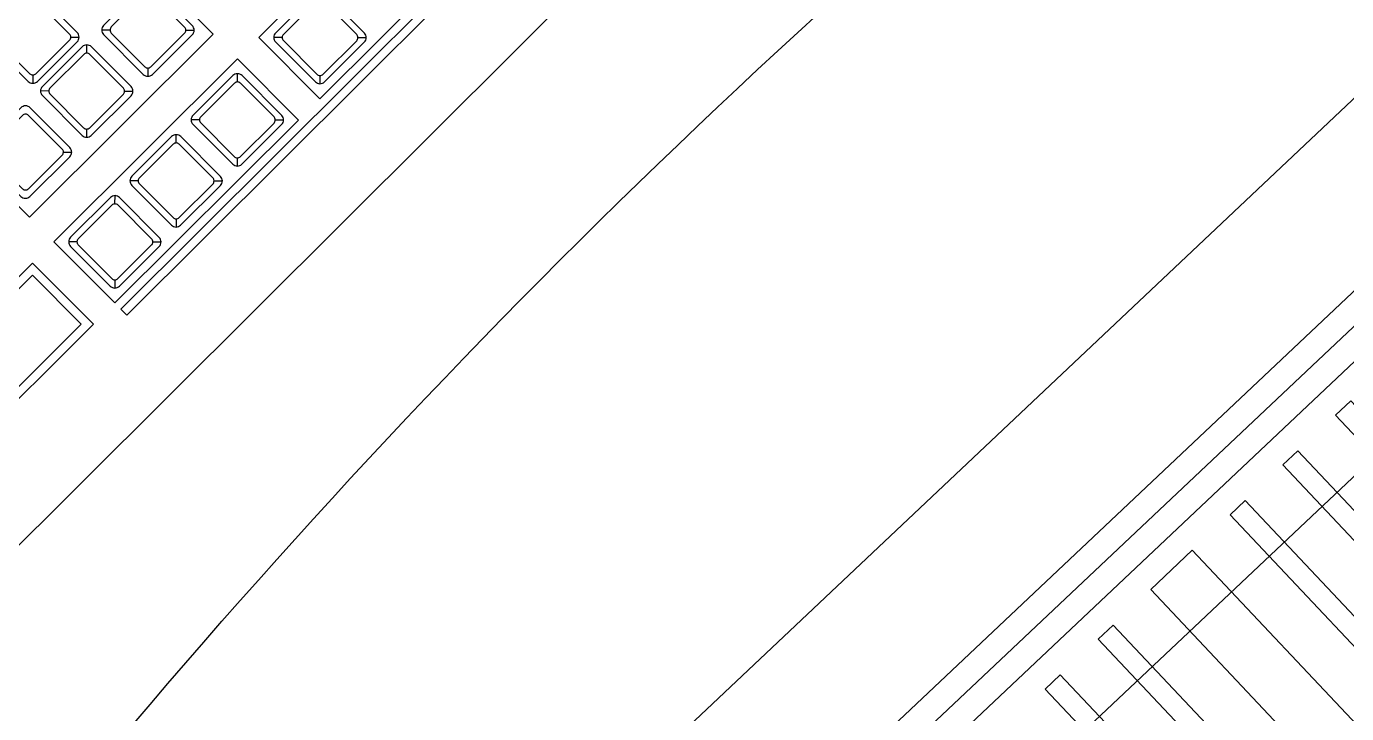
# Model space of a CAD drawing. Header units: millimetres. Extents: x 166 to 289, y 88 to 139.
# Drawn here: x 212.0582 to 212.3637, y 116.1251 to 116.2841 of the extents above; entities that cross this region are included whole.
import ezdxf

# ---------------------------------------------------------------- set-up
doc = ezdxf.new("R2010")
doc.units = ezdxf.units.MM
doc.header["$LTSCALE"] = 0.6
doc.layers.add('Mobiliário2', color=10, linetype='Continuous')

# ---------------------------------------------------------------- blocks, each defined once
blk = doc.blocks.new('Monitor1')
for p, q in [((-0.00797, 0.125), (-0.00797, 0.1835)), ((0.00303, 0.1835), (0.00303, 0.125)), ((-0.10894, 0.136), (0.104, 0.136)), ((0.00303, 0.125), (-0.00797, 0.125)), ((-0.17493, 0.11), (0.16999, 0.11)), ((-0.17996, 0.083), (0.17502, 0.083))]:
    blk.add_line(p, q)
blk.add_lwpolyline([(0.17502, 0.08288), (0.17008, 0.01083, -0.360911), (0.1692, 0.00991, -0.058559), (-0.1692, 0.00991, -0.34187), (-0.17008, 0.01077), (-0.17995, 0.08284, -0.079982), (-0.17994, 0.08316), (-0.17502, 0.10973, -0.134778), (-0.17479, 0.11021, -0.079255), (-0.14497, 0.135), (-0.13125, 0.37348, -0.372408), (-0.13034, 0.37442, -0.043693), (0.12539, 0.37442, -0.372408), (0.12631, 0.37348), (0.14003, 0.135, -0.079255), (0.16985, 0.11021, -0.134778), (0.17008, 0.10973), (0.175, 0.08313, -0.062957), (0.17502, 0.08288, 0.062957), (0.175, 0.08313)], format="xyb")
blk.add_lwpolyline([(0.10492, 0.13539, -0.09902), (0.105, 0.135), (0.105, 0.115), (-0.10994, 0.115), (-0.10994, 0.135, -0.09902), (-0.10987, 0.13539), (-0.09994, 0.185), (-0.09497, 0.185), (-0.09497, 0.12), (0.09003, 0.12), (0.09003, 0.185), (0.095, 0.185)], format="xyb", close=True)
for points in [[(-0.04597, 0.1835), (-0.04597, 0.125), (-0.04997, 0.125), (-0.04997, 0.1835)], [(-0.03197, 0.1835), (-0.03197, 0.125), (-0.03597, 0.125), (-0.03597, 0.1835)], [(-0.01797, 0.18227), (-0.01797, 0.125), (-0.02197, 0.125), (-0.02197, 0.1835)], [(0.01703, 0.1835), (0.01703, 0.125), (0.01303, 0.125), (0.01303, 0.1835)], [(0.03103, 0.1835), (0.03103, 0.125), (0.02703, 0.125), (0.02703, 0.1835)]]:
    blk.add_lwpolyline(points)
blk = doc.blocks.new('Teclado1')
for p, q in [((0.05279, 0.13221), (0.05144, 0.13356)), ((0.06521, 0.13221), (0.06656, 0.13356)), ((0.07979, 0.13221), (0.07844, 0.13356)), ((0.09221, 0.13221), (0.09356, 0.13356)), ((0.09979, 0.13221), (0.09844, 0.13356)), ((0.11221, 0.13221), (0.11356, 0.13356)), ((0.11979, 0.13221), (0.11844, 0.13356)), ((0.13221, 0.13221), (0.13356, 0.13356)), ((0.06521, 0.11979), (0.06656, 0.11844)), ((0.07979, 0.11979), (0.07844, 0.11844)), ((0.09221, 0.11979), (0.09356, 0.11844)), ((0.09979, 0.11979), (0.09844, 0.11844)), ((0.11221, 0.11979), (0.11356, 0.11844)), ((0.11979, 0.11979), (0.11844, 0.11844)), ((0.13221, 0.11979), (0.13356, 0.11844)), ((0.07979, 0.10288), (0.07844, 0.10423)), ((0.09221, 0.10288), (0.09356, 0.10423)), ((0.09979, 0.10288), (0.09844, 0.10423)), ((0.11221, 0.10288), (0.11356, 0.10423)), ((0.11979, 0.10288), (0.11844, 0.10423)), ((0.09221, 0.09046), (0.09356, 0.08911)), ((0.09979, 0.09046), (0.09844, 0.08911)), ((0.11221, 0.09046), (0.11356, 0.08911)), ((0.09979, 0.08523), (0.09844, 0.08658)), ((0.11221, 0.08523), (0.11356, 0.08658))]:
    blk.add_line(p, q)
for points in [[(-0.23, 0.158), (-0.23, 0.002, 0.414214), (-0.228, 0), (0.228, 0, 0.414214), (0.23, 0.002), (0.23, 0.158, 0.414214), (0.228, 0.16), (-0.228, 0.16, 0.414214)], [(0.067, 0.1325, 0.414214), (0.0655, 0.134), (0.0525, 0.134, 0.414214), (0.051, 0.1325), (0.051, 0.1195, 0.414214), (0.0525, 0.118), (0.0655, 0.118, 0.414214), (0.067, 0.1195)], [(0.0645, 0.1325), (0.0535, 0.1325, 0.414214), (0.0525, 0.1315), (0.0525, 0.1205, 0.414214), (0.0535, 0.1195), (0.0645, 0.1195, 0.414214), (0.0655, 0.1205), (0.0655, 0.1315, 0.414214)], [(0.094, 0.1325, 0.414214), (0.0925, 0.134), (0.0795, 0.134, 0.414214), (0.078, 0.1325), (0.078, 0.1195, 0.414214), (0.0795, 0.118), (0.0925, 0.118, 0.414214), (0.094, 0.1195)], [(0.0915, 0.1325), (0.0805, 0.1325, 0.414214), (0.0795, 0.1315), (0.0795, 0.1205, 0.414214), (0.0805, 0.1195), (0.0915, 0.1195, 0.414214), (0.0925, 0.1205), (0.0925, 0.1315, 0.414214)], [(0.114, 0.1325, 0.414214), (0.1125, 0.134), (0.0995, 0.134, 0.414214), (0.098, 0.1325), (0.098, 0.1195, 0.414214), (0.0995, 0.118), (0.1125, 0.118, 0.414214), (0.114, 0.1195)], [(0.1115, 0.1325), (0.1005, 0.1325, 0.414214), (0.0995, 0.1315), (0.0995, 0.1205, 0.414214), (0.1005, 0.1195), (0.1115, 0.1195, 0.414214), (0.1125, 0.1205), (0.1125, 0.1315, 0.414214)], [(0.134, 0.1325, 0.414214), (0.1325, 0.134), (0.1195, 0.134, 0.414214), (0.118, 0.1325), (0.118, 0.1195, 0.414214), (0.1195, 0.118), (0.1325, 0.118, 0.414214), (0.134, 0.1195)], [(0.1315, 0.1325), (0.1205, 0.1325, 0.414214), (0.1195, 0.1315), (0.1195, 0.1205, 0.414214), (0.1205, 0.1195), (0.1315, 0.1195, 0.414214), (0.1325, 0.1205), (0.1325, 0.1315, 0.414214)], [(0.094, 0.10317, 0.414214), (0.0925, 0.10467), (0.0795, 0.10467, 0.414214), (0.078, 0.10317), (0.078, 0.09017, 0.414214), (0.0795, 0.08867), (0.0925, 0.08867, 0.414214), (0.094, 0.09017)], [(0.114, 0.10317, 0.414214), (0.1125, 0.10467), (0.0995, 0.10467, 0.414214), (0.098, 0.10317), (0.098, 0.09017, 0.414214), (0.0995, 0.08867), (0.1125, 0.08867, 0.414214), (0.114, 0.09017)], [(0.134, 0.10317, 0.414214), (0.1325, 0.10467), (0.1195, 0.10467, 0.414214), (0.118, 0.10317), (0.118, 0.09017, 0.414214), (0.1195, 0.08867), (0.1325, 0.08867, 0.414214), (0.134, 0.09017)], [(0.0915, 0.10317), (0.0805, 0.10317, 0.414214), (0.0795, 0.10217), (0.0795, 0.09117, 0.414214), (0.0805, 0.09017), (0.0915, 0.09017, 0.414214), (0.0925, 0.09117), (0.0925, 0.10217, 0.414214)], [(0.1115, 0.10317), (0.1005, 0.10317, 0.414214), (0.0995, 0.10217), (0.0995, 0.09117, 0.414214), (0.1005, 0.09017), (0.1115, 0.09017, 0.414214), (0.1125, 0.09117), (0.1125, 0.10217, 0.414214)], [(0.1315, 0.10317), (0.1205, 0.10317, 0.414214), (0.1195, 0.10217), (0.1195, 0.09117, 0.414214), (0.1205, 0.09017), (0.1315, 0.09017, 0.414214), (0.1325, 0.09117), (0.1325, 0.10217, 0.414214)], [(0.114, 0.08552, 0.414214), (0.1125, 0.08702), (0.0995, 0.08702, 0.414214), (0.098, 0.08552), (0.098, 0.07252, 0.414214), (0.0995, 0.07102), (0.1125, 0.07102, 0.414214), (0.114, 0.07252)], [(0.1115, 0.08552), (0.1005, 0.08552, 0.414214), (0.0995, 0.08452), (0.0995, 0.07352, 0.414214), (0.1005, 0.07252), (0.1115, 0.07252, 0.414214), (0.1125, 0.07352), (0.1125, 0.08452, 0.414214)]]:
    blk.add_lwpolyline(points, format="xyb", close=True)
for points in [[(-0.22, 0.138), (0.136, 0.138), (0.136, 0.14), (-0.22, 0.14)], [(0.069, 0.136), (-0.011, 0.136), (-0.011, 0.116), (0.069, 0.116)], [(0.136, 0.136), (0.076, 0.136), (0.076, 0.116), (0.136, 0.116)], [(0.143, 0.136), (0.223, 0.136), (0.223, 0.116), (0.143, 0.116)], [(0.145, 0.134), (0.221, 0.134), (0.221, 0.118), (0.145, 0.118)], [(0.136, 0.108), (0.076, 0.108), (0.076, 0.068), (0.136, 0.068)]]:
    blk.add_lwpolyline(points, close=True)

msp = doc.modelspace()

# ---------------------------------------------------------------- block references
at = {"layer": 'Mobiliário2', "rotation": 224.8851115210319}
msp.add_blockref('Teclado1', (212.07903, 116.41244), dxfattribs=at)
at = {"layer": 'Mobiliário2', "xscale": 1.200000000000004, "yscale": 1.200000000000003, "rotation": 223.3291961269452}
msp.add_blockref('Monitor1', (212.21814, 116.26542), dxfattribs=at)

doc.saveas('drawing.dxf')
